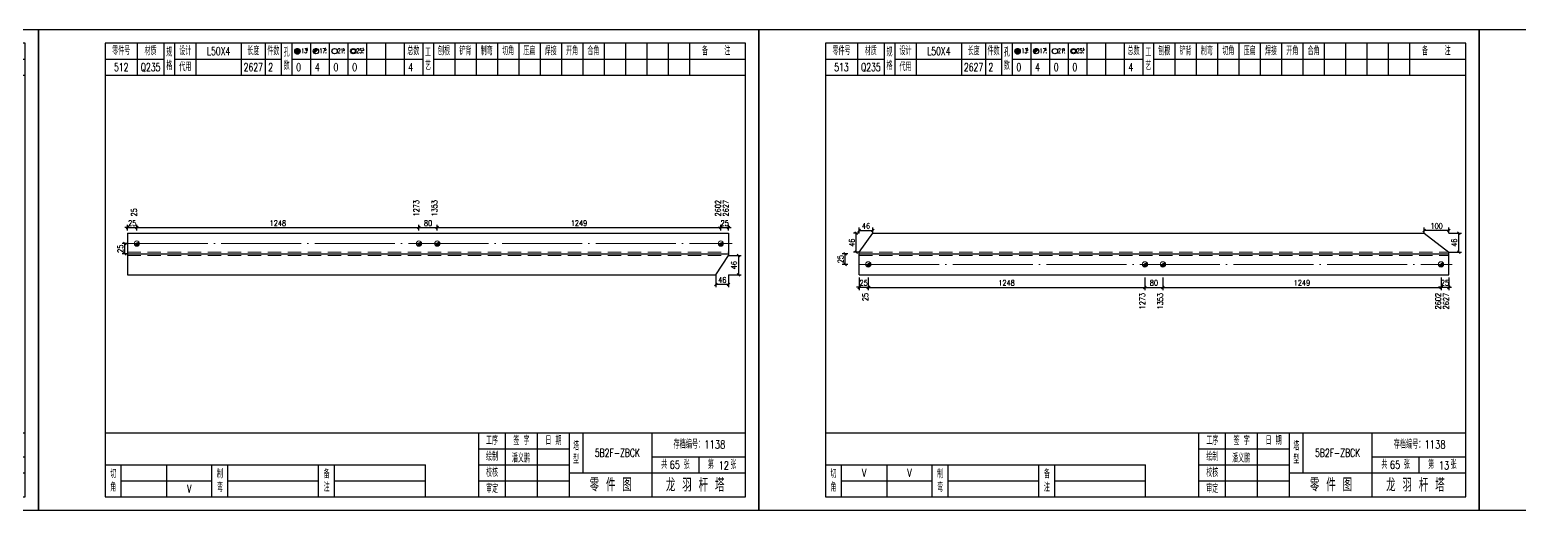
# Model space of a CAD drawing. Header units: millimetres. Extents: x 0 to 30240, y -10896 to -1348.
# Drawn here: x 2967 to 3525, y -3907 to -3727 of the extents above; entities that cross this region are included whole.
import ezdxf
from ezdxf.enums import TextEntityAlignment as Align

# ---------------------------------------------------------------- set-up
doc = ezdxf.new("R2010")
doc.units = ezdxf.units.MM
doc.header["$LTSCALE"] = 20
doc.header["$PDMODE"] = 1
doc.linetypes.add('DASHDOT2X', pattern=[1.75, 1.5, -0.125, 0, -0.125])
doc.linetypes.add('HIDDEN', pattern=[0.375, 0.25, -0.125])
for name, color, linetype, lineweight in [('1', 7, 'Continuous', 25), ('11', 3, 'Continuous', 13), ('2', 1, 'HIDDEN', 13), ('5', 1, 'Continuous', 13), ('7', 2, 'DASHDOT2X', 13)]:
    doc.layers.add(name, color=color, linetype=linetype, lineweight=lineweight)
doc.styles.get("Standard").update_dxf_attribs({"font": 'simplex', "width": 0.7, "bigfont": 'gbhzfs.shx'})
doc.styles.add('SYMBOL_TXT', font='txt.shx', dxfattribs={"width": 0.6})
doc.styles.add('TITLE_TXT', font='simplex.shx', dxfattribs={"width": 0.75, "height": 2.5, "bigfont": 'gbhzfs.shx'})
doc.dimstyles.get("Standard").update_dxf_attribs({"dimtxt": 2.1, "dimasz": 1, "dimexe": 1.05, "dimexo": 0, "dimgap": 0.63, "dimtad": 1, "dimzin": 0, "dimdsep": 46, "dimtxsty": 'standard', "dimblk": 'OBLIQUE', "dimblk1": 'OBLIQUE', "dimblk2": 'OBLIQUE', "dimcen": 0.09, "dimadec": 0, "dimazin": 0, "dimtfac": 1, "dimtdec": 1, "dimtix": 1, "dimtmove": 0, "dimatfit": 3, "dimfxl": 0, "dimtolj": 1, "dimtzin": 0, "dimarcsym": 0})
pattern_1 = [(0, (-3, 0), (0, 0.0125), [])]

# ---------------------------------------------------------------- blocks, each defined once
blk = doc.blocks.new('M12_HOLE')
h = blk.add_hatch()
h.set_pattern_fill('LINE', scale=0.1, style=0)
h.set_pattern_definition(pattern_1)
h.paths.add_polyline_path([(-5, 0, 1), (-1, 0, 1)])
at = {"color": 7}
blk.add_circle((-3, 0), 2, dxfattribs=at)
at = {"color": 7, "attachment_point": 1, "style": 'SYMBOL_TXT'}
for s, insert, char_height, width in [('13\\f??|b0|i0|c0|p54;.', (-0.1, 2.1), 3.5, 5.707), ('5', (3.7, 2.3), 1.8, 2.931)]:
    blk.add_mtext(s, dxfattribs=dict(at, insert=insert, char_height=char_height, width=width))
blk = doc.blocks.new('M16_HOLE')
h = blk.add_hatch()
h.set_pattern_fill('LINE', scale=0.1, style=0)
h.set_pattern_definition(pattern_1)
h.paths.add_polyline_path([(-1.6, 1.4, 0.668179), (-5, 0, 0.198912), (-4.4, -1.4)])
at = {"color": 7}
blk.add_circle((-3, 0), 2, dxfattribs=at)
at = {"color": 7, "attachment_point": 1, "style": 'SYMBOL_TXT'}
for s, insert, char_height, width in [('17.', (-0.4, 2.1), 3.5, 6.316), ('5', (3.6, 2.3), 1.8, 1.822)]:
    blk.add_mtext(s, dxfattribs=dict(at, insert=insert, char_height=char_height, width=width))
blk = doc.blocks.new('M20_HOLE')
at = {"color": 7}
blk.add_circle((-3, 0), 2, dxfattribs=at)
at = {"color": 7, "attachment_point": 1, "style": 'SYMBOL_TXT'}
for s, insert, char_height, width in [('21.', (-0.7, 2), 3.5, 6.074), ('5', (3.3, 2), 1.8, 1.458)]:
    blk.add_mtext(s, dxfattribs=dict(at, insert=insert, char_height=char_height, width=width))
blk = doc.blocks.new('M24_HOLE')
at = {"color": 7}
for radius in [2, 1.5]:
    blk.add_circle((-3, 0), radius, dxfattribs=at)
at = {"color": 7, "attachment_point": 1, "style": 'SYMBOL_TXT'}
for s, insert, char_height, width in [('25.', (-0.7, 2.1), 3.5, 2.429), ('5', (3.9, 2.3), 1.8, 1.944)]:
    blk.add_mtext(s, dxfattribs=dict(at, insert=insert, char_height=char_height, width=width))
blk = doc.blocks.new('JgCard')
for p, q in [((270, 180), (0, 180)), ((0, 180), (0, 0)), ((270, 0), (270, 180)), ((265, 175), (25, 175)), ((25, 175), (25, 5)), ((37, 175), (37, 163)), ((47, 175), (47, 163)), ((51, 175), (51, 163)), ((59, 175), (59, 163)), ((76, 175), (76, 163)), ((85, 175), (85, 163)), ((91, 175), (91, 163)), ((95, 175), (95, 163)), ((102, 175), (102, 163)), ((109, 175), (109, 163)), ((116, 175), (116, 163)), ((123, 175), (123, 163)), ((130, 175), (130, 163)), ((137, 175), (137, 163)), ((144, 175), (144, 163)), ((148, 175), (148, 163)), ((156, 175), (156, 163)), ((164, 175), (164, 163)), ((172, 175), (172, 163)), ((180, 175), (180, 163)), ((188, 175), (188, 163)), ((196, 175), (196, 163)), ((204, 175), (204, 163)), ((212, 175), (212, 163)), ((220, 175), (220, 163)), ((228, 175), (228, 163)), ((236, 175), (236, 163)), ((244, 175), (244, 163)), ((265, 5), (265, 175)), ((25, 169), (47, 169)), ((51, 169), (91, 169)), ((95, 169), (144, 169)), ((148, 169), (265, 169)), ((25, 163), (265, 163)), ((25, 29), (265, 29)), ((165, 5), (165, 29)), ((175, 5), (175, 29)), ((187, 5), (187, 29)), ((199, 5), (199, 29)), ((204, 29), (204, 14)), ((230, 5), (230, 29)), ((165, 23), (199, 23)), ((25, 17), (145, 17)), ((31, 5), (31, 17)), ((48, 17), (48, 5)), ((65, 5), (65, 17)), ((71, 5), (71, 17)), ((105, 5), (105, 17)), ((111, 5), (111, 17)), ((145, 5), (145, 17)), ((165, 17), (199, 17)), ((230, 20), (265, 20)), ((247.5, 20), (247.5, 14)), ((199, 14), (265, 14)), ((31, 11), (65, 11)), ((71, 11), (105, 11)), ((111, 11), (145, 11)), ((165, 11), (199, 11)), ((0, 0), (270, 0)), ((25, 5), (265, 5))]:
    blk.add_line(p, q)
blk.add_lwpolyline([(96.03, 171.99, -1), (98.03, 171.99, -1)], format="xyb", close=True)
blk.add_point((145, 96))
at = {"xscale": 0.5, "yscale": 0.5, "zscale": 0.5}
for name, p in [('M12_HOLE', (98.53, 171.99)), ('M16_HOLE', (105.5, 172)), ('M24_HOLE', (119.5, 172)), ('M20_HOLE', (112.5, 172))]:
    blk.add_blockref(name, p, dxfattribs=at)
at = {"style": 'TITLE_TXT', "width": 0.75}
for s, height, p in [('存档编号：1138', 3.076, (238.02, 23.07)), ('潘义鹏', 3, (177.45, 17.91)), ('龙 羽 杆 塔', 5, (235.17, 6.97))]:
    blk.add_text(s, height=height, dxfattribs=at).set_placement(p)
at = {"attachment_point": 5, "style": 'TITLE_TXT'}
for s, insert, char_height, width in [('零件号', (31, 172), 3, 15), ('材质', (42, 172), 3, 8), ('设计', (55, 172), 3, 8), ('长度', (80.5, 172), 3, 8), ('件数', (88, 172), 3, 6), ('总数', (140.5, 172), 3, 7), ('刨根', (152, 172), 3, 8), ('铲背', (160, 172), 3, 8), ('制弯', (168, 172), 3, 8), ('切角', (176, 172), 3, 8), ('压扁', (184, 172), 3, 8), ('焊接', (192, 172), 3, 8), ('开角', (200, 172), 3, 8), ('合角', (208, 172), 3, 8), ('备    注', (254, 172), 3, 22), ('规格', (49, 169), 3, 4), ('代用', (55, 166), 3, 8), ('孔数', (93, 169), 3, 4), ('工\\P艺', (146, 169), 3, 4), ('工序', (170, 26), 3, 10), ('签 字', (181, 26), 3, 12), ('日 期', (193, 26), 3, 12), ('塔\\P型', (201.5, 21.5), 3, 5), ('绘制', (170, 20), 3, 10), ('共    张', (238.75, 17), 3, 17.5), ('第    张', (256.25, 17), 3, 17.5), ('切\\P角', (28, 11), 3, 6), ('制\\P弯', (68, 11), 3, 6), ('备\\P注', (108, 11), 3, 6), ('校核', (170, 14), 3, 10), ('零 件 图', (214.5, 9.5), 5, 31), ('审定', (170, 8), 3, 10)]:
    blk.add_mtext(s, dxfattribs=dict(at, insert=insert, char_height=char_height, width=width))
blk = doc.blocks.new('M16')
for p, q in [((-0.71, -0.71), (0.71, 0.71)), ((-0.4, 0), (0.4, 0)), ((0, 0.4), (0, -0.4))]:
    blk.add_line(p, q)
blk.add_circle((0, 0), 1)
for radius in [0.8, 0.6, 0.4, 0.2]:
    blk.add_arc((0, 0), radius, 225, 45)
blk = doc.blocks.new('_Oblique')
at = {"color": 0, "linetype": 'ByBlock', "lineweight": -2}
blk.add_line((-0.5, -0.5), (0.5, 0.5), dxfattribs=at)
blk = doc.blocks.new('*D2496')
at = {"layer": '11', "color": 0, "lineweight": -2}
for p, q in [((3003.4, -3801.04), (3002.4, -3801.04)), ((3003.4, -3802.09), (3003.4, -3799.99)), ((3003.4, -3801.04), (3006.84, -3801.04)), ((3006.84, -3802.09), (3006.84, -3799.99)), ((3006.84, -3801.04), (3007.84, -3801.04))]:
    blk.add_line(p, q, dxfattribs=at)
at = {"layer": 'Defpoints', "color": 0}
for p in [(3003.4, -3802.09), (3006.84, -3801.04), (3006.84, -3802.09)]:
    blk.add_point(p, dxfattribs=at)
at = {"layer": '11', "color": 0, "lineweight": -2}
blk.add_blockref('_Oblique', (3003.4, -3801.04), dxfattribs=at)
at = {"layer": '11', "color": 0, "lineweight": -2, "rotation": 180}
blk.add_blockref('_Oblique', (3006.84, -3801.04), dxfattribs=at)
at = {"layer": '11', "color": 0, "insert": (3005.12, -3799.36), "char_height": 2.1, "attachment_point": 5}
blk.add_mtext('\\A1;25', dxfattribs=at)
blk = doc.blocks.new('*D2500')
at = {"layer": '11', "color": 0, "lineweight": -2}
for p, q in [((3225.76, -3801.04), (3224.76, -3801.04)), ((3225.76, -3802.09), (3225.76, -3799.99)), ((3225.76, -3801.04), (3228.7, -3801.04)), ((3228.7, -3802.09), (3228.7, -3799.99)), ((3228.7, -3801.04), (3229.7, -3801.04))]:
    blk.add_line(p, q, dxfattribs=at)
at = {"layer": 'Defpoints', "color": 0}
for p in [(3225.76, -3802.09), (3228.7, -3801.04), (3228.7, -3802.09)]:
    blk.add_point(p, dxfattribs=at)
at = {"layer": '11', "color": 0, "lineweight": -2}
blk.add_blockref('_Oblique', (3225.76, -3801.04), dxfattribs=at)
at = {"layer": '11', "color": 0, "lineweight": -2, "rotation": 180}
blk.add_blockref('_Oblique', (3228.7, -3801.04), dxfattribs=at)
at = {"layer": '11', "color": 0, "insert": (3227.23, -3799.36), "char_height": 2.1, "attachment_point": 5}
blk.add_mtext('\\A1;25', dxfattribs=at)
blk = doc.blocks.new('*D2501')
at = {"layer": '11', "color": 0, "lineweight": -2}
for p, q in [((3228.7, -3811.53), (3233.43, -3811.53)), ((3232.38, -3811.53), (3232.38, -3818.68)), ((3228.7, -3818.68), (3233.43, -3818.68))]:
    blk.add_line(p, q, dxfattribs=at)
at = {"layer": 'Defpoints', "color": 0}
for p in [(3228.7, -3811.53), (3228.7, -3818.68), (3232.38, -3818.68)]:
    blk.add_point(p, dxfattribs=at)
at = {"layer": '11', "color": 0, "lineweight": -2}
for p, rotation in [((3232.38, -3811.53), 90), ((3232.38, -3818.68), 270)]:
    blk.add_blockref('_Oblique', p, dxfattribs=dict(at, rotation=rotation))
at = {"layer": '11', "color": 0, "insert": (3230.7, -3815.1), "char_height": 2.1, "attachment_point": 5, "rotation": 90}
blk.add_mtext('\\A1;46', dxfattribs=at)
blk = doc.blocks.new('*D2502')
at = {"layer": '11', "color": 0, "lineweight": -2}
for p, q in [((3223.94, -3818.68), (3223.94, -3823.4)), ((3228.7, -3818.68), (3228.7, -3823.4)), ((3228.7, -3822.35), (3223.94, -3822.35))]:
    blk.add_line(p, q, dxfattribs=at)
at = {"layer": 'Defpoints', "color": 0}
for p in [(3223.94, -3818.68), (3228.7, -3818.68), (3223.94, -3822.35)]:
    blk.add_point(p, dxfattribs=at)
at = {"layer": '11', "color": 0, "lineweight": -2, "rotation": 180}
blk.add_blockref('_Oblique', (3223.94, -3822.35), dxfattribs=at)
at = {"layer": '11', "color": 0, "lineweight": -2}
blk.add_blockref('_Oblique', (3228.7, -3822.35), dxfattribs=at)
at = {"layer": '11', "color": 0, "insert": (3226.32, -3820.67), "char_height": 2.1, "attachment_point": 5}
blk.add_mtext('\\A1;46', dxfattribs=at)
blk = doc.blocks.new('*D2504')
at = {"layer": '11', "color": 0, "lineweight": -2}
for p, q in [((3277.6, -3823.4), (3276.6, -3823.4)), ((3277.6, -3819.73), (3277.6, -3824.45)), ((3277.6, -3823.4), (3281.04, -3823.4)), ((3281.04, -3819.73), (3281.04, -3824.45)), ((3281.04, -3823.4), (3282.04, -3823.4))]:
    blk.add_line(p, q, dxfattribs=at)
at = {"layer": 'Defpoints', "color": 0}
for p in [(3277.6, -3819.73), (3281.04, -3819.73), (3281.04, -3823.4)]:
    blk.add_point(p, dxfattribs=at)
at = {"layer": '11', "color": 0, "lineweight": -2}
blk.add_blockref('_Oblique', (3277.6, -3823.4), dxfattribs=at)
at = {"layer": '11', "color": 0, "lineweight": -2, "rotation": 180}
blk.add_blockref('_Oblique', (3281.04, -3823.4), dxfattribs=at)
at = {"layer": '11', "color": 0, "insert": (3279.32, -3821.72), "char_height": 2.1, "attachment_point": 5}
blk.add_mtext('\\A1;25', dxfattribs=at)
blk = doc.blocks.new('*D2508')
at = {"layer": '11', "color": 0, "lineweight": -2}
for p, q in [((3495.76, -3823.4), (3494.76, -3823.4)), ((3495.76, -3819.73), (3495.76, -3824.45)), ((3495.76, -3823.4), (3498.7, -3823.4)), ((3498.7, -3819.73), (3498.7, -3824.45)), ((3498.7, -3823.4), (3499.7, -3823.4))]:
    blk.add_line(p, q, dxfattribs=at)
at = {"layer": 'Defpoints', "color": 0}
for p in [(3495.76, -3819.73), (3498.7, -3819.73), (3498.7, -3823.4)]:
    blk.add_point(p, dxfattribs=at)
at = {"layer": '11', "color": 0, "lineweight": -2}
blk.add_blockref('_Oblique', (3495.76, -3823.4), dxfattribs=at)
at = {"layer": '11', "color": 0, "lineweight": -2, "rotation": 180}
blk.add_blockref('_Oblique', (3498.7, -3823.4), dxfattribs=at)
at = {"layer": '11', "color": 0, "insert": (3497.23, -3821.72), "char_height": 2.1, "attachment_point": 5}
blk.add_mtext('\\A1;25', dxfattribs=at)
blk = doc.blocks.new('*D2512')
at = {"layer": '11', "color": 0, "lineweight": -2}
for p, q in [((3489.47, -3803.14), (3489.47, -3801.04)), ((3498.7, -3802.09), (3489.47, -3802.09)), ((3498.7, -3803.14), (3498.7, -3801.04))]:
    blk.add_line(p, q, dxfattribs=at)
at = {"layer": 'Defpoints', "color": 0}
for p in [(3489.47, -3802.09), (3489.47, -3803.14), (3498.7, -3803.14)]:
    blk.add_point(p, dxfattribs=at)
at = {"layer": '11', "color": 0, "lineweight": -2, "rotation": 180}
blk.add_blockref('_Oblique', (3489.47, -3802.09), dxfattribs=at)
at = {"layer": '11', "color": 0, "lineweight": -2}
blk.add_blockref('_Oblique', (3498.7, -3802.09), dxfattribs=at)
at = {"layer": '11', "color": 0, "insert": (3494.09, -3800.41), "char_height": 2.1, "attachment_point": 5}
blk.add_mtext('\\A1;100', dxfattribs=at)

msp = doc.modelspace()

# ---------------------------------------------------------------- linework, layer by layer
at = {"layer": '1'}
for p, q in [((3003.4, -3803.136), (3003.4, -3818.676)), ((3003.4, -3803.136), (3228.7, -3803.136)), ((3228.7, -3803.136), (3228.7, -3810.906)), ((3277.6, -3810.284), (3282.785, -3803.136)), ((3282.785, -3803.136), (3489.471, -3803.136)), ((3489.471, -3803.136), (3498.7, -3810.284)), ((3003.4, -3810.906), (3228.7, -3810.906)), ((3223.945, -3818.676), (3228.7, -3811.527)), ((3228.7, -3810.906), (3228.7, -3811.527)), ((3277.6, -3810.906), (3277.6, -3810.284)), ((3277.6, -3818.676), (3277.6, -3810.906)), ((3277.6, -3810.906), (3498.7, -3810.906)), ((3498.7, -3810.906), (3498.7, -3810.284)), ((3498.7, -3818.676), (3498.7, -3810.906)), ((3003.4, -3818.676), (3223.945, -3818.676)), ((3277.6, -3818.676), (3498.7, -3818.676))]:
    msp.add_line(p, q, dxfattribs=at)
at = {"layer": '2'}
for p, q in [((3003.4, -3810.284), (3228.7, -3810.284)), ((3003.4, -3811.527), (3228.7, -3811.527)), ((3277.6, -3810.284), (3498.7, -3810.284)), ((3277.6, -3811.527), (3498.7, -3811.527))]:
    msp.add_line(p, q, dxfattribs=at)
at = {"layer": '7'}
for p, q in [((3003.4, -3807.021), (3229.96, -3807.021)), ((3277.6, -3814.791), (3499.96, -3814.791))]:
    msp.add_line(p, q, dxfattribs=at)

# ---------------------------------------------------------------- block references
at = {"layer": '1'}
for p in [(2700, -3906.906), (2970, -3906.906), (3240, -3906.906), (3510, -3906.906)]:
    msp.add_blockref('JgCard', p, dxfattribs=at)
at = {"layer": '5'}
for p in [(3006.84, -3807.021), (3112.59, -3807.021), (3119.452, -3807.021), (3225.76, -3807.021), (3281.04, -3814.791), (3384.755, -3814.791), (3391.489, -3814.791), (3495.76, -3814.791)]:
    msp.add_blockref('M16', p, dxfattribs=at)

# ---------------------------------------------------------------- texts
at = {"style": 'TITLE_TXT', "width": 0.75}
for s, p in [('65', (3206.596, -3891.37)), ('12', (3224.966, -3891.634)), ('65', (3476.596, -3891.37)), ('13', (3494.966, -3891.634))]:
    msp.add_text(s, height=3, dxfattribs=at).set_placement(p)
at = {"layer": '1', "width": 0.7}
for s, p in [('L50X4', (3037.5, -3734.906)), ('L50X4', (3307.5, -3734.906)), ('512', (3001, -3740.906)), ('Q235', (3012, -3740.906)), ('2627', (3050.5, -3740.906)), ('2', (3057, -3740.906)), ('0', (3067.5, -3740.906)), ('4', (3074.5, -3740.906)), ('0', (3081.5, -3740.906)), ('0', (3088.5, -3740.906)), ('4', (3109.5, -3740.906)), ('513', (3271, -3740.906)), ('Q235', (3282, -3740.906)), ('2627', (3320.5, -3740.906)), ('2', (3327, -3740.906)), ('0', (3337.5, -3740.906)), ('4', (3344.5, -3740.906)), ('0', (3351.5, -3740.906)), ('0', (3358.5, -3740.906)), ('4', (3379.5, -3740.906)), ('V', (3279.5, -3892.906)), ('V', (3296.5, -3892.906)), ('V', (3026.5, -3898.906))]:
    msp.add_text(s, height=3, dxfattribs=at).set_placement(p, align=Align.MIDDLE_CENTER)
for s, p in [('25', (3006.841, -3796.836)), ('1273', (3112.623, -3796.836)), ('1353', (3119.481, -3796.836)), ('2602', (3225.731, -3796.836)), ('2627', (3228.7, -3796.836))]:
    msp.add_text(s, height=2.1, rotation=90, dxfattribs=at).set_placement(p)
for s, p in [('25', (3281.041, -3825.501)), ('1273', (3384.787, -3825.501)), ('1353', (3391.517, -3825.501)), ('2602', (3495.732, -3825.501)), ('2627', (3498.7, -3825.501))]:
    msp.add_text(s, height=2.1, rotation=90, dxfattribs=at).set_placement(p, align=Align.RIGHT)
at = {"layer": '1', "char_height": 3, "width": 26, "attachment_point": 5}
for insert in [(3187, -3885.406), (3457, -3885.406)]:
    msp.add_mtext('5B2F-ZBCK', dxfattribs=dict(at, insert=insert))

# ---------------------------------------------------------------- dimensions: what is measured, and where the dimension line sits
at = {"layer": '1'}
for base, p1, p2 in [((3002.35, -3807.021), (3003.35, -3810.906), (3003.35, -3807.021)), ((3272.35, -3810.906), (3273.35, -3814.791), (3273.35, -3810.906))]:
    msp.add_linear_dim(base=base, p1=p1, p2=p2, angle=90, text='25', dimstyle='standard', dxfattribs=at).render()
at = {"layer": '11'}
for base, p1, p2, text, picture, middle in [((3006.84, -3801.036), (3003.4, -3802.086), (3006.84, -3802.086), '25', '*D2496', (3005.12, -3799.356)), ((3228.7, -3801.036), (3225.76, -3802.086), (3228.7, -3802.086), '25', '*D2500', (3227.23, -3799.356)), ((3489.471, -3802.086), (3498.7, -3803.136), (3489.471, -3803.136), '100', '*D2512', (3494.086, -3800.406)), ((3223.945, -3822.351), (3228.7, -3818.676), (3223.945, -3818.676), '46', '*D2502', (3226.322, -3820.671)), ((3281.04, -3823.401), (3277.6, -3819.726), (3281.04, -3819.726), '25', '*D2504', (3279.32, -3821.721)), ((3498.7, -3823.401), (3495.76, -3819.726), (3498.7, -3819.726), '25', '*D2508', (3497.23, -3821.721))]:
    dim = msp.add_linear_dim(base=base, p1=p1, p2=p2, text=text, dimstyle='standard', dxfattribs=at)
    dim.commit()
    dim.dimension.update_dxf_attribs({"geometry": picture, "text_midpoint": middle})
for base, p1, p2, text in [((3112.59, -3801.036), (3006.84, -3802.086), (3112.59, -3802.086), '1248'), ((3119.452, -3801.036), (3112.59, -3802.086), (3119.452, -3802.086), '80'), ((3225.76, -3801.036), (3119.452, -3802.086), (3225.76, -3802.086), '1249'), ((3282.785, -3802.086), (3277.6, -3803.136), (3282.785, -3803.136), '46'), ((3384.755, -3823.401), (3281.04, -3819.726), (3384.755, -3819.726), '1248'), ((3391.489, -3823.401), (3384.755, -3819.726), (3391.489, -3819.726), '80'), ((3495.76, -3823.401), (3391.489, -3819.726), (3495.76, -3819.726), '1249')]:
    msp.add_linear_dim(base=base, p1=p1, p2=p2, text=text, dimstyle='standard', dxfattribs=at).render()
for base, p1, p2 in [((3276.55, -3803.136), (3277.6, -3810.284), (3277.6, -3803.136)), ((3502.375, -3803.136), (3498.7, -3810.284), (3498.7, -3803.136))]:
    msp.add_linear_dim(base=base, p1=p1, p2=p2, angle=90, text='46', dimstyle='standard', dxfattribs=at).render()
dim = msp.add_linear_dim(base=(3232.375, -3818.676), p1=(3228.7, -3811.527), p2=(3228.7, -3818.676), angle=90, text='46', dimstyle='standard', dxfattribs=at)
dim.commit()
dim.dimension.update_dxf_attribs({"geometry": '*D2501', "text_midpoint": (3230.695, -3815.101)})

doc.saveas('drawing.dxf')
